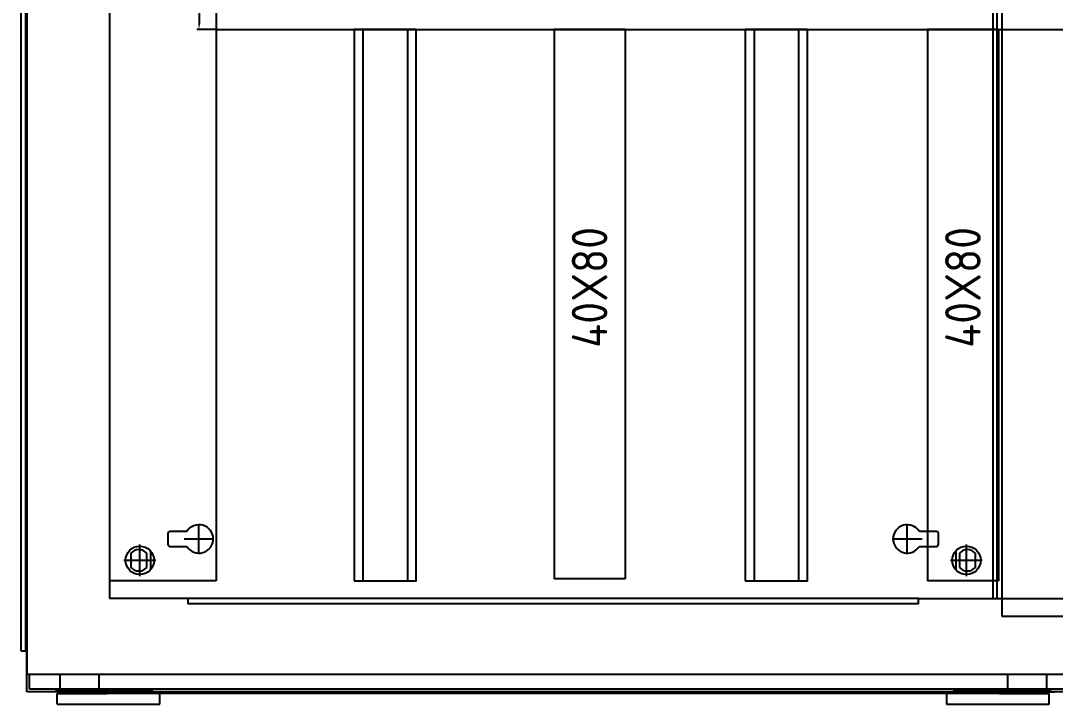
# Model space of a CAD drawing. Header units: millimetres. Extents: x 0 to 69574, y -5 to 41746.
# Drawn here: x 39014 to 39596, y 26760 to 27144 of the extents above; entities that cross this region are included whole.
import ezdxf

# ---------------------------------------------------------------- set-up
doc = ezdxf.new("R2010")
doc.units = ezdxf.units.MM
doc.layers.add('! NO PLOT !', color=7, linetype='Continuous', true_color=0xff75dd, plot=False)
doc.layers.add('000-PI-Oprema', color=30, linetype='Continuous', lineweight=5)
for name, color, linetype in [('000-PI-ORMAR', 2, 'Continuous'), ('002-PI-Kabelska kanalica', 150, 'Continuous'), ('004-PI-DIN Šina', 3, 'Continuous')]:
    doc.layers.add(name, color=color, linetype=linetype)
doc.styles.add('PI0', font='isocpeur.ttf', dxfattribs={"width": 0.9})
doc.styles.get("Standard").update_dxf_attribs({"font": 'arial.ttf'})
doc.dimstyles.new('ISO-25', dxfattribs={"dimtxt": 4, "dimasz": 3, "dimexe": 1.25, "dimexo": 0.625, "dimtad": 1, "dimtxsty": 'Standard', "dimcen": 3, "dimadec": 0, "dimazin": 0, "dimtfac": 1, "dimtmove": 0, "dimatfit": 3, "dimfxl": 1, "dimarcsym": 0})

# ---------------------------------------------------------------- blocks, each defined once
blk = doc.blocks.new('spojnica')
at = {"layer": '! NO PLOT !', "transparency": 33554687}
for p, q in [((44763.49, 28809.4), (44763.49, 26919.4)), ((44768.49, 28811.5), (44768.49, 26919.4))]:
    blk.add_line(p, q, dxfattribs=at)
at = {"layer": '000-PI-ORMAR', "transparency": 33554687}
for p, q in [((44763.49, 26919.4), (44861.49, 26919.4)), ((44768.49, 26919.4), (44768.49, 26909.4)), ((44768.49, 26909.4), (44856.49, 26909.4))]:
    blk.add_line(p, q, dxfattribs=at)
blk = doc.blocks.new('8606.000_montažna')
at = {"layer": '! NO PLOT !'}
for p, q in [((51182.39, 38449.42), (51182.39, 36559.42)), ((50733.69, 36584.52), (50733.69, 36601.32)), ((51132.09, 36584.52), (51132.09, 36601.32)), ((50716.19, 36596.12), (50716.19, 36589.72)), ((50726.89, 36597.12), (50717.19, 36597.12)), ((51148.59, 36597.12), (51138.9, 36597.12)), ((51149.59, 36589.72), (51149.59, 36596.12)), ((50700.39, 36572.52), (50700.39, 36589.32)), ((50725.29, 36592.92), (50742.09, 36592.92)), ((51123.69, 36592.92), (51140.49, 36592.92)), ((51165.39, 36572.52), (51165.39, 36589.32)), ((50695.39, 36584.89), (50695.39, 36576.95)), ((50704.39, 36576.95), (50704.39, 36584.89)), ((50706.39, 36586.21), (50706.39, 36575.63)), ((50717.19, 36588.72), (50726.89, 36588.72)), ((51138.9, 36588.72), (51148.59, 36588.72)), ((51159.39, 36586.21), (51159.39, 36575.63)), ((51161.39, 36584.89), (51161.39, 36576.95)), ((51170.39, 36576.95), (51170.39, 36584.89)), ((50691.99, 36580.92), (50708.79, 36580.92)), ((51156.99, 36580.92), (51173.79, 36580.92))]:
    blk.add_line(p, q, dxfattribs=at)
for centre in [(50700.39, 36580.92), (51165.39, 36580.92)]:
    blk.add_circle(centre, 8, dxfattribs=at)
for centre, radius, start, end in [((50733.69, 36592.92), 8, 211.66824, 148.33176), ((51132.09, 36592.92), 8, 31.66824, 328.33176), ((50717.19, 36596.12), 1, 90, 180), ((51148.59, 36596.12), 1, 0, 90), ((50717.19, 36589.72), 1, 180, 270), ((51148.59, 36589.72), 1, 270, 0), ((50699.89, 36580.92), 6, 41.40962, 138.59038), ((51165.89, 36580.92), 6, 41.40962, 138.59038), ((50699.89, 36580.92), 6, 221.40962, 318.59038), ((51165.89, 36580.92), 6, 221.40962, 318.59038)]:
    blk.add_arc(centre, radius, start, end, dxfattribs=at)
at = {"layer": '000-PI-ORMAR'}
for p, q in [((50683.39, 38449.42), (50683.39, 36559.42)), ((50727.39, 36559.42), (50683.39, 36559.42)), ((51138.39, 36559.42), (50727.39, 36559.42)), ((50727.39, 36559.42), (50727.39, 36556.42)), ((51138.39, 36556.42), (50727.39, 36556.42)), ((51138.39, 36559.42), (51182.39, 36559.42)), ((51138.39, 36556.42), (51138.39, 36559.42))]:
    blk.add_line(p, q, dxfattribs=at)
blk = doc.blocks.new('*D1485')
at = {"layer": '! NO PLOT !', "color": 0, "lineweight": -2, "ltscale": 0.25, "transparency": 16777216}
for p, q in [((39123.55, 27179.4), (39113.26, 27179.4)), ((39114.51, 27176.4), (39114.51, 27142.4)), ((39123.55, 27139.4), (39113.26, 27139.4))]:
    blk.add_line(p, q, dxfattribs=at)
at = {"layer": '! NO PLOT !', "color": 0, "ltscale": 0.25, "transparency": 16777216}
for points in [[(39114.01, 27176.4), (39115.01, 27176.4), (39114.51, 27179.4)], [(39114.01, 27142.4), (39115.01, 27142.4), (39114.51, 27139.4)]]:
    blk.add_solid(points, dxfattribs=at)
at = {"layer": 'Defpoints', "color": 0, "ltscale": 0.25, "transparency": 16777216}
for p in [(39124.17, 27179.4), (39114.51, 27139.4), (39124.17, 27139.4)]:
    blk.add_point(p, dxfattribs=at)
at = {"layer": '! NO PLOT !', "color": 0, "ltscale": 0.25, "transparency": 16777216, "insert": (39111.84, 27159.4), "char_height": 4, "attachment_point": 5, "rotation": 90}
blk.add_mtext('40', dxfattribs=at)
blk = doc.blocks.new('*U1408')
at = {"layer": '002-PI-Kabelska kanalica'}
for p, q in [((-20, 1510), (40, 1510)), ((-20, -100), (-20, 1510)), ((40, -100), (40, 1510))]:
    blk.add_line(p, q, dxfattribs=at)
blk = doc.blocks.new('*U1086')
at = {"layer": '002-PI-Kabelska kanalica'}
for p, q in [((-20, 470), (20, 470)), ((-20, -100), (-20, 470)), ((20, -100), (20, 470)), ((-20, -100), (20, -100))]:
    blk.add_line(p, q, dxfattribs=at)
blk = doc.blocks.new('*U493')
at = {"layer": '004-PI-DIN Šina'}
blk.add_lwpolyline([(310, -17.5), (310, 17.5), (0, 17.5), (0, -17.5)], close=True, dxfattribs=at)
for points in [[(0, 12.5), (310, 12.5)], [(0, -12.5), (310, -12.5)]]:
    blk.add_lwpolyline(points, dxfattribs=at)
blk = doc.blocks.new('*U1410')
at = {"layer": '002-PI-Kabelska kanalica'}
for p, q in [((-20, 209), (20, 209)), ((-20, -100), (-20, 209)), ((20, -100), (20, 209)), ((-20, -100), (20, -100))]:
    blk.add_line(p, q, dxfattribs=at)
blk = doc.blocks.new('*U1411')
at = {"layer": '002-PI-Kabelska kanalica'}
for p, q in [((-20, 210), (20, 210)), ((-20, -100), (-20, 210)), ((20, -100), (20, 210)), ((-20, -100), (20, -100))]:
    blk.add_line(p, q, dxfattribs=at)

msp = doc.modelspace()

# ---------------------------------------------------------------- linework, layer by layer
at = {"layer": '! NO PLOT !', "ltscale": 0.25}
msp.add_line((39124.172, 27139.404), (39124.172, 26919.404), dxfattribs=at)
at = {"layer": '! NO PLOT !'}
for p, q in [((39081.172, 26831.979), (39081.172, 26849.829)), ((39546.172, 26831.979), (39546.172, 26849.829)), ((39072.247, 26840.904), (39090.097, 26840.904)), ((39537.247, 26840.904), (39555.097, 26840.904))]:
    msp.add_line(p, q, dxfattribs=at)
at = {"layer": '000-PI-ORMAR'}
for p, q in [((39017.684, 28761.404), (39017.684, 26776.904)), ((39014.172, 28740.904), (39014.172, 26789.904)), ((39016.89, 28740.904), (39016.89, 26789.904)), ((39017.672, 26789.904), (39017.672, 28740.766)), ((39014.172, 26789.904), (39017.684, 26789.904)), ((39017.672, 26766.904), (39017.672, 26789.904)), ((39017.684, 26776.904), (39609.684, 26776.904)), ((39019.172, 26768.404), (39019.172, 26776.904)), ((39036.172, 26776.904), (39036.172, 26765.904)), ((39058.172, 26776.904), (39058.172, 26765.904)), ((39569.172, 26776.904), (39569.172, 26765.904)), ((39591.172, 26776.904), (39591.172, 26765.904)), ((39036.172, 26766.904), (39017.672, 26766.904)), ((39036.172, 26768.404), (39019.172, 26768.404)), ((39092.905, 26766.904), (39031.633, 26766.904)), ((39033.848, 26767.904), (39033.848, 26766.904)), ((39088.107, 26767.904), (39033.848, 26767.904)), ((39034.71, 26765.904), (39036.172, 26765.904)), ((39034.71, 26759.904), (39034.71, 26765.904)), ((39591.172, 26768.404), (39036.172, 26768.404)), ((39591.172, 26766.904), (39036.172, 26766.904)), ((39036.172, 26765.904), (39040.429, 26765.904)), ((39040.429, 26765.904), (39062.541, 26765.904)), ((39564.802, 26765.904), (39062.541, 26765.904)), ((39088.107, 26767.904), (39088.107, 26766.904)), ((39092.361, 26759.904), (39092.361, 26765.904)), ((39534.361, 26766.904), (39092.905, 26766.904)), ((39534.361, 26766.904), (39595.633, 26766.904)), ((39534.982, 26765.904), (39534.982, 26759.904)), ((39539.159, 26767.904), (39559.855, 26767.904)), ((39539.159, 26767.904), (39539.159, 26766.904)), ((39559.855, 26767.904), (39576, 26767.904)), ((39564.802, 26765.904), (39586.914, 26765.904)), ((39593.418, 26767.904), (39576, 26767.904)), ((39586.914, 26765.904), (39591.172, 26765.904)), ((39608.172, 26768.404), (39591.172, 26768.404)), ((39609.672, 26766.904), (39591.172, 26766.904)), ((39591.172, 26765.904), (39592.633, 26765.904)), ((39592.633, 26759.904), (39592.633, 26765.904)), ((39593.418, 26766.904), (39593.418, 26767.904)), ((39034.71, 26759.904), (39092.361, 26759.904)), ((39534.982, 26759.904), (39592.633, 26759.904))]:
    msp.add_line(p, q, dxfattribs=at)
at = {"layer": '000-PI-ORMAR', "transparency": 33554508}
msp.add_line((39560.684, 26819.404), (39658.684, 26819.404), dxfattribs=at)

# ---------------------------------------------------------------- block references
for name, p, rotation in [('*U1408', (39104.172, 28339.404), 180), ('*U1086', (39224.172, 27159.404), 270), ('*U493', (39219.172, 27139.404), 270), ('*U1410', (39334.172, 27039.404), 180), ('*U493', (39439.172, 27139.404), 270), ('*U1411', (39544.172, 27039.404), 180)]:
    msp.add_blockref(name, p, dxfattribs=dict(rotation=rotation))
at = {"layer": '000-PI-Oprema'}
for name, p in [('8606.000_montažna', (-11619.223, -9740.014)), ('spojnica', (-5202.464, -100))]:
    msp.add_blockref(name, p, dxfattribs=at)

# ---------------------------------------------------------------- texts
at = {"char_height": 20, "width": 16.78721, "attachment_point": 5, "rotation": 90, "style": 'PI0'}
for insert in [(39334.172, 26994.404), (39544.172, 26994.404)]:
    msp.add_mtext('{\\fISOCPEUR|b0|i0|c238|p34;4}0X{\\fISOCPEUR|b0|i0|c238|p34;8}0', dxfattribs=dict(at, insert=insert))

# ---------------------------------------------------------------- dimensions: what is measured, and where the dimension line sits
at = {"layer": '! NO PLOT !', "ltscale": 0.25}
dim = msp.add_linear_dim(base=(39114.509, 27139.404), p1=(39124.172, 27179.404), p2=(39124.172, 27139.404), angle=90, dimstyle='ISO-25', dxfattribs=at)
dim.commit()
dim.dimension.update_dxf_attribs({"geometry": '*D1485', "text_midpoint": (39111.842, 27159.404)})

doc.saveas('drawing.dxf')
